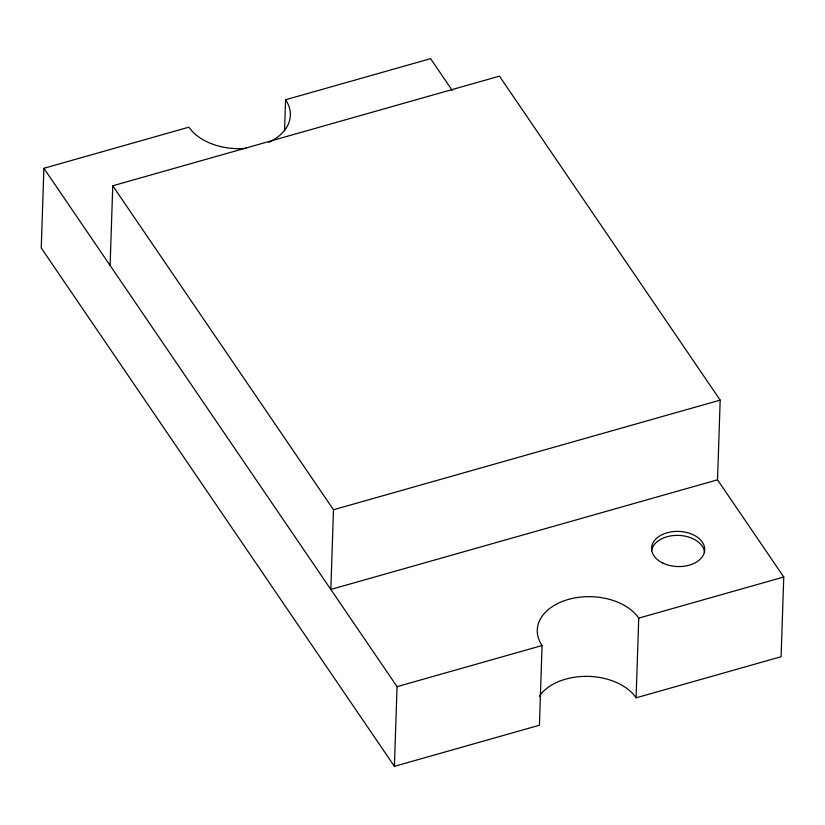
<?xml version="1.0" encoding="UTF-8"?>
<svg xmlns="http://www.w3.org/2000/svg" width="825" height="825" viewBox="0 0 825 825"><rect width="100%" height="100%" fill="white"/><g stroke="black" fill="none" stroke-linecap="round" stroke-linejoin="round"><path stroke-width="1.24" d="M246.056 148.314A53.151 35.155 1.9 0 1 188.904 127.174L43.89 168.29L41.25 247.985L394.412 766.342L539.426 725.237L542.066 645.532A53.151 35.155 1.9 0 1 568.332 599.435A53.151 35.155 1.9 0 1 638.736 618.121L783.75 577.015L781.11 656.71L636.096 697.826A53.151 35.155 1.9 0 0 587.596 676.366A53.151 35.155 1.9 0 0 539.282 696.217M110.107 265.475L112.757 185.78L499.455 76.148L720.173 400.125L717.533 479.82L783.75 577.015M284.553 130.618L285.574 99.763L430.588 58.658L452.183 90.348M112.757 185.78L333.486 509.757L330.835 589.452L717.533 479.82M394.412 766.342L397.052 686.648L43.89 168.29M636.096 697.826L638.736 618.121M333.486 509.757L720.173 400.125M397.052 686.648L542.066 645.532M285.574 99.763A53.151 35.155 1.9 0 1 268.898 142.302M651.554 550.791A26.575 17.572 1.9 0 1 678.8 535.404A26.575 17.572 1.9 0 1 704.56 552.822M662.722 563.011A26.575 17.572 1.9 0 0 704.581 551.141A26.575 17.572 1.9 0 0 667.095 532.775A26.575 17.572 1.9 0 0 662.722 563.011"/></g></svg>
